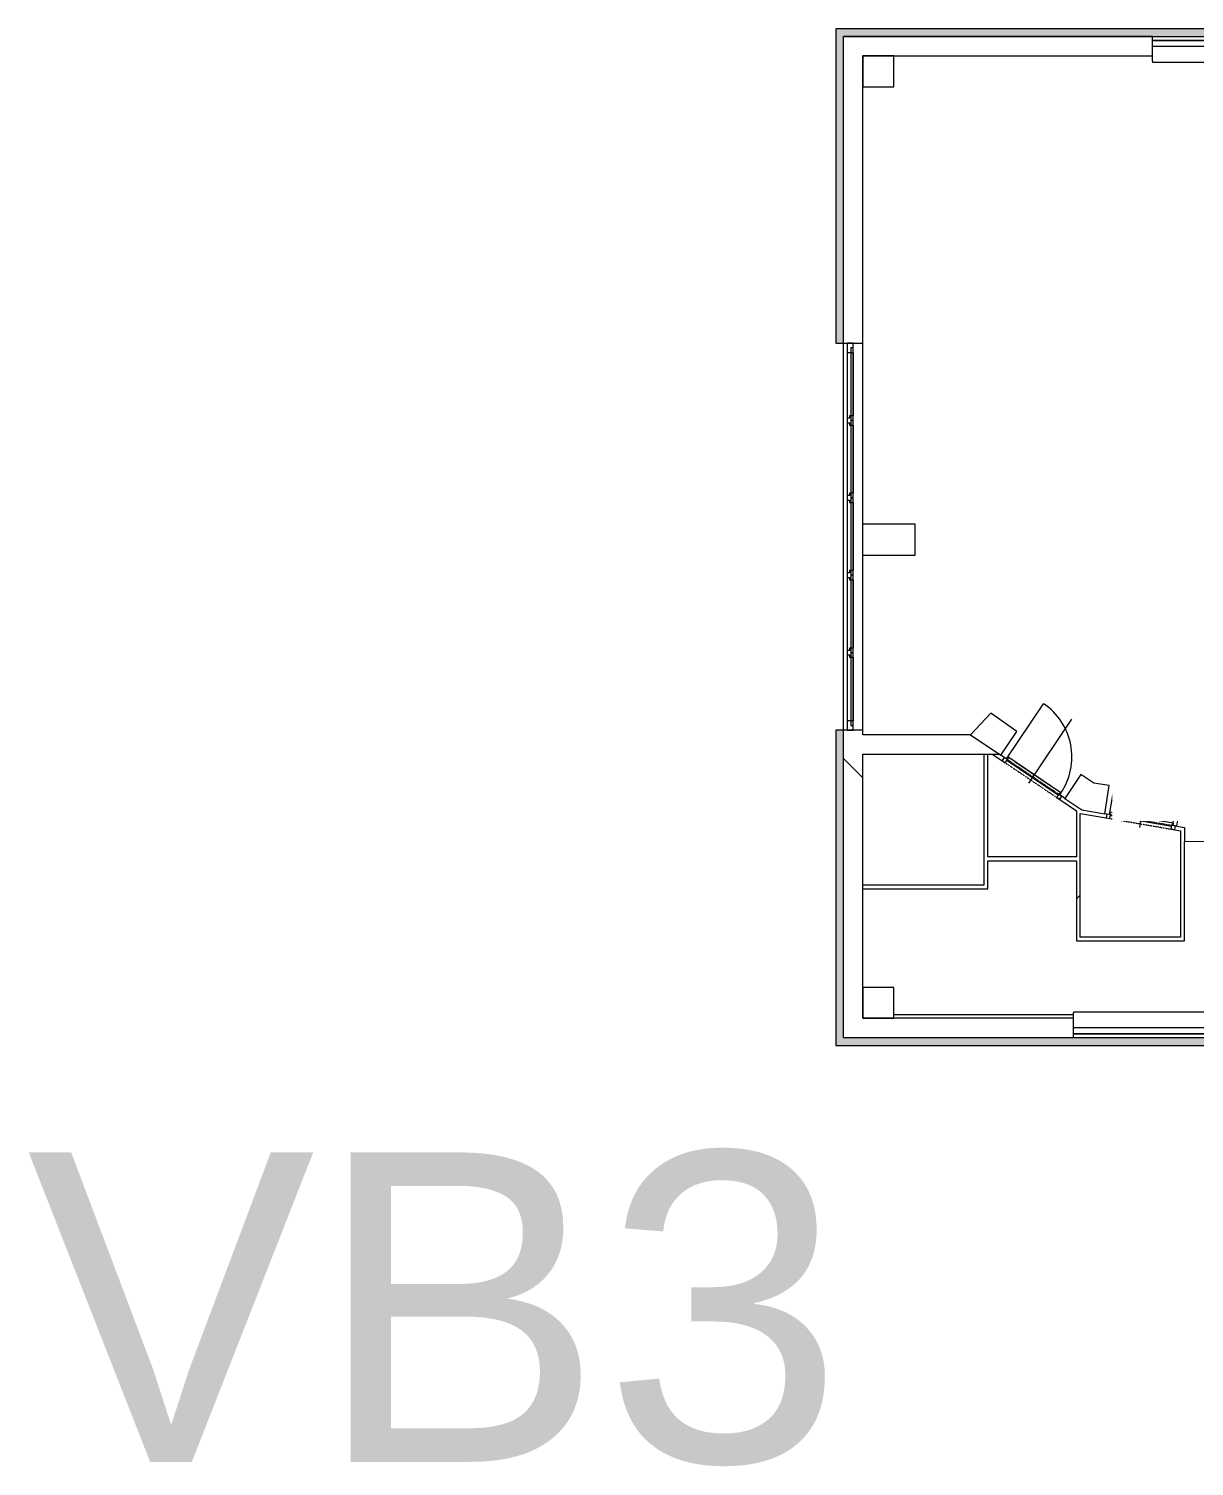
# Model space of a CAD drawing. Header units: millimetres. Extents: x -17526 to 472153, y -45352 to 20466.
# Drawn here: x 54918 to 69983, y -10713 to 7864 of the extents above; entities that cross this region are included whole.
import ezdxf

# ---------------------------------------------------------------- set-up
doc = ezdxf.new("R2010")
doc.units = ezdxf.units.MM
doc.linetypes.add('Čerchovaná se dvěma tečkami', pattern=[2.59, 1, -0.53, 0, -0.53, 0, -0.53])
for name, color, linetype, lineweight in [('A-DOOR', 31, 'Continuous', 9), ('A-DOOR-FRAM', 31, 'Continuous', 9), ('A-FLOR', 192, 'Continuous', 9), ('A-GENM', 13, 'Continuous', 9), ('A-GLAZ', 151, 'Continuous', 9), ('A-GLAZ-CURT', 52, 'Continuous', 9), ('A-GLAZ-CWMG', 51, 'Continuous', 9), ('A-WALL', 113, 'Continuous', 9), ('A-WALL-PATT', 111, 'Continuous', 9), ('G-ANNO-TEXT', 231, 'Continuous', 9), ('I-FURN', 30, 'Continuous', 9), ('S-COLS', 52, 'Continuous', 9)]:
    doc.layers.add(name, color=color, linetype=linetype, lineweight=lineweight)
doc.styles.add('Arial', font='arial.ttf', dxfattribs={"height": 5000})
doc.styles.add('Arial_1', font='arial.ttf', dxfattribs={"height": 4000})
pattern_1 = [(45, (0, 0), (-7184.2, 7184.2), []), (45, (2874, 0), (-7184.2, 7184.2), []), (45, (8621, 0), (-4310.5, 10057.9), [4064, -2032, 67.06, -1964.94])]
pattern_2 = [(45, (0, 0), (-7184.2, 7184.2), []), (45, (2874, -3e-12), (-7184.2, 7184.2), []), (45, (8621, -7e-12), (-4310.5, 10057.9), [4064, -2032, 67.06, -1964.94])]

# ---------------------------------------------------------------- blocks, each defined once
blk = doc.blocks.new('OKNO_2k_ - OKNO_2k_1900x1400-1963744-Mapka _ závislý 3')
at = {"layer": 'A-GLAZ'}
for p, q in [((-950, 126), (950, 126)), ((-950, 75), (-950, 126)), ((950, 75), (-950, 75)), ((-950, 75), (950, 75)), ((-950, -5), (-950, 75)), ((950, 126), (950, 75)), ((950, 75), (950, -5)), ((950, -5), (-950, -5))]:
    blk.add_line(p, q, dxfattribs=at)
blk = doc.blocks.new('ST_panel_sklo - ST_panel_sklo-1403385-Mapka _ závislý 3')
at = {"layer": 'A-GLAZ-CURT'}
for p, q in [((470, 28), (-470, 28)), ((-470, 28), (-470, 0)), ((-470, 0), (470, 0)), ((470, 0), (470, 28))]:
    blk.add_line(p, q, dxfattribs=at)
blk = doc.blocks.new('ST_panel_sklo - ST_panel_sklo-1403386-Mapka _ závislý 3')
at = {"layer": 'A-GLAZ-CURT'}
for p, q in [((500, 28), (-500, 28)), ((-500, 28), (-500, 0)), ((-500, 0), (500, 0)), ((500, 0), (500, 28))]:
    blk.add_line(p, q, dxfattribs=at)
blk = doc.blocks.new('parapet s nosem_vnitní - parapet s nosem_vnitní-1349022-Mapka _ závislý 3')
at = {"layer": 'A-GENM'}
for p, q in [((-950, -190), (-950, 0)), ((950, 0), (950, -190)), ((-950, -190), (-950, -200)), ((-950, -200), (950, -200)), ((-950, -200), (950, -200)), ((950, -200), (950, -190))]:
    blk.add_line(p, q, dxfattribs=at)
blk = doc.blocks.new('Rectangular Mullion - Rectangular Mullion-Loc wall 49 Bottom 120mm 02-1403430-Mapka _ závislý 3')
at = {"layer": 'A-GLAZ-CWMG'}
for p, q in [((65495, -199), (65495, -1079)), ((65575, -259), (65575, -1079))]:
    blk.add_line(p, q, dxfattribs=at)
blk = doc.blocks.new('Rectangular Mullion - Rectangular Mullion-Loc wall 49 Bottom 120mm 02-1403408-Mapka _ závislý 3')
at = {"layer": 'A-GLAZ-CWMG'}
for p, q in [((65495, 801), (65495, -199)), ((65575, 741), (65575, -139))]:
    blk.add_line(p, q, dxfattribs=at)
blk = doc.blocks.new('Rectangular Mullion - Rectangular Mullion-Loc wall 49 Bottom 120mm 02-1403416-Mapka _ závislý 3')
at = {"layer": 'A-GLAZ-CWMG'}
for p, q in [((65495, 3681), (65495, 2801)), ((65575, 3681), (65575, 2861))]:
    blk.add_line(p, q, dxfattribs=at)
blk = doc.blocks.new('Rectangular Mullion - Rectangular Mullion-Loc wall 49 Bottom 120mm 02-1403417-Mapka _ závislý 3')
at = {"layer": 'A-GLAZ-CWMG'}
for p, q in [((-120, -79), (-120, 1)), ((-120, 1), (0, 1)), ((0, 1), (0, -79)), ((0, -79), (-120, -79))]:
    blk.add_line(p, q, dxfattribs=at)
blk = doc.blocks.new('Rectangular Mullion - Rectangular Mullion-Loc wall 49 Bottom 120mm 02-1403388-Mapka _ závislý 3')
at = {"layer": 'A-GLAZ-CWMG'}
for p, q in [((0, 1), (-120, 1)), ((-120, 1), (-120, -79)), ((0, -79), (0, 1)), ((-120, -79), (0, -79))]:
    blk.add_line(p, q, dxfattribs=at)
blk = doc.blocks.new('Rectangular Mullion - Rectangular Mullion-Loc wall 49 Bottom 120mm-1403423-Mapka _ závislý 3')
at = {"layer": 'A-GLAZ-CWMG'}
for p, q in [((-60, -49), (-60, 1)), ((-60, 1), (60, 1)), ((60, 1), (60, -49)), ((-30, -49), (-60, -49)), ((-30, -79), (-30, -49)), ((30, -79), (-30, -79)), ((60, -49), (30, -49)), ((30, -49), (30, -79))]:
    blk.add_line(p, q, dxfattribs=at)
blk = doc.blocks.new('Rectangular Mullion - Rectangular Mullion-Loc wall 49 Bottom 120mm-V83-Mapka _ závislý 3')
at = {"layer": 'A-GLAZ-CWMG'}
for p, q in [((-60, -49), (-60, 1)), ((-60, 1), (60, 1)), ((60, 1), (60, -49)), ((-30, -49), (-60, -49)), ((-30, -79), (-30, -49)), ((30, -79), (-30, -79)), ((60, -49), (30, -49)), ((30, -49), (30, -79))]:
    blk.add_line(p, q, dxfattribs=at)
blk = doc.blocks.new('Rectangular Mullion - Rectangular Mullion-Loc wall 49 Bottom 120mm-V84-Mapka _ závislý 3')
at = {"layer": 'A-GLAZ-CWMG'}
for p, q in [((-60, -49), (-60, 1)), ((-60, 1), (60, 1)), ((60, 1), (60, -49)), ((-30, -49), (-60, -49)), ((-30, -79), (-30, -49)), ((30, -79), (-30, -79)), ((60, -49), (30, -49)), ((30, -49), (30, -79))]:
    blk.add_line(p, q, dxfattribs=at)
blk = doc.blocks.new('Rectangular Mullion - Rectangular Mullion-Loc wall 49 Bottom 120mm-V85-Mapka _ závislý 3')
at = {"layer": 'A-GLAZ-CWMG'}
for p, q in [((-60, -49), (-60, 1)), ((-60, 1), (60, 1)), ((60, 1), (60, -49)), ((-30, -49), (-60, -49)), ((-30, -79), (-30, -49)), ((30, -79), (-30, -79)), ((60, -49), (30, -49)), ((30, -49), (30, -79))]:
    blk.add_line(p, q, dxfattribs=at)
blk = doc.blocks.new('Kóje - Kóje-2061615-Mapka _ závislý 3')
at = {"layer": 'I-FURN'}
for p, q in [((73972, 4123), (73684, 3825)), ((74108, 3991), (73972, 4123)), ((74160, 4045), (74108, 3991)), ((75065, 2804), (74160, 4045)), ((73684, 3825), (73821, 3702)), ((73821, 3702), (74611, 2602)), ((75368, 1291), (75065, 2804)), ((74611, 2602), (74886, 1290)), ((74886, 1290), (74622, -49)), ((75112, -258), (75417, 1291)), ((75417, 1291), (75368, 1291)), ((74622, -49), (73878, -1154)), ((74236, -1556), (75112, -258)), ((67354, -981), (67091, -1259)), ((67689, -1216), (67354, -981)), ((67091, -1259), (67482, -1523)), ((67482, -1523), (67689, -1216)), ((73878, -1154), (72768, -1878)), ((73001, -2362), (74236, -1556)), ((68519, -1773), (68311, -2082)), ((68684, -1884), (68519, -1773)), ((68884, -1916), (68684, -1884)), ((68827, -2280), (68884, -1916)), ((72768, -1878), (72572, -1920)), ((72572, -1920), (72641, -2243)), ((68311, -2082), (68530, -2229)), ((68530, -2229), (68827, -2280)), ((69814, -2080), (69752, -2440)), ((70006, -2113), (69814, -2080)), ((71421, -2104), (70006, -2113)), ((71617, -2065), (71421, -2104)), ((71694, -2425), (71617, -2065)), ((72641, -2243), (72895, -2194)), ((72895, -2194), (73001, -2362)), ((69752, -2440), (69855, -2458)), ((69855, -2458), (69855, -2638)), ((71665, -2430), (71694, -2425)), ((71665, -2606), (71665, -2430)), ((69855, -2638), (71665, -2606))]:
    blk.add_line(p, q, dxfattribs=at)
blk = doc.blocks.new('DVERE_1k_oblozka - DD03_01_800x1970_koupelna-V107-Mapka _ závislý 3')
at = {"layer": 'A-DOOR'}
for p, q in [((-415, 22), (-415, 882)), ((0, -78), (0, 922)), ((-400, 22), (-450, 22)), ((-450, 22), (-450, -28)), ((415, 52), (-415, 52)), ((-415, 52), (-415, 37)), ((-415, 37), (-400, 37)), ((-400, 37), (-400, 12)), ((-400, -28), (-400, 22)), ((-400, 12), (400, 12)), ((305, 52), (-305, 52)), ((400, 12), (400, 37)), ((400, 37), (415, 37)), ((450, 22), (400, 22)), ((400, 22), (400, -28)), ((415, 37), (415, 52)), ((415, 52), (415, 22)), ((450, -28), (450, 22)), ((-450, -28), (-400, -28)), ((400, -28), (450, -28))]:
    blk.add_line(p, q, dxfattribs=at)
at = {"layer": 'A-DOOR', "linetype": 'Čerchovaná se dvěma tečkami'}
for p, q in [((-400, 22), (400, 22)), ((-400, -28), (400, -28))]:
    blk.add_line(p, q, dxfattribs=at)
at = {"layer": 'A-DOOR'}
blk.add_arc((-415, 52), 830, 360, 90, dxfattribs=at)
at = {"layer": 'A-DOOR-FRAM'}
for p, q in [((-400, 22), (-450, 22)), ((-400, -28), (-400, 22)), ((400, 22), (400, -28)), ((400, 22), (450, 22)), ((-450, -28), (-400, -28)), ((450, -28), (400, -28))]:
    blk.add_line(p, q, dxfattribs=at)
blk = doc.blocks.new('DVERE_1k_oblozka - DD03_01_800x1970_koupelna-2042788-Mapka _ závislý 3')
at = {"layer": 'A-DOOR'}
for p, q in [((-415, 22), (-415, 882)), ((0, -78), (0, 922)), ((-400, 22), (-450, 22)), ((-450, 22), (-450, -28)), ((415, 52), (-415, 52)), ((-415, 52), (-415, 37)), ((-415, 37), (-400, 37)), ((-400, -28), (-400, 22)), ((-400, 12), (400, 12)), ((305, 52), (-305, 52)), ((400, 37), (415, 37)), ((450, 22), (400, 22)), ((400, 22), (400, -28)), ((415, 37), (415, 52)), ((415, 52), (415, 22)), ((450, -28), (450, 22)), ((-450, -28), (-400, -28)), ((400, -28), (450, -28))]:
    blk.add_line(p, q, dxfattribs=at)
at = {"layer": 'A-DOOR', "linetype": 'Čerchovaná se dvěma tečkami'}
for p, q in [((-400, 22), (400, 22)), ((-400, -28), (400, -28))]:
    blk.add_line(p, q, dxfattribs=at)
at = {"layer": 'A-DOOR'}
blk.add_arc((-415, 52), 830, 360, 90, dxfattribs=at)
at = {"layer": 'A-DOOR-FRAM'}
for p, q in [((-400, 22), (-450, 22)), ((-400, -28), (-400, 22)), ((400, 22), (400, -28)), ((400, 22), (450, 22)), ((-450, -28), (-400, -28)), ((450, -28), (400, -28))]:
    blk.add_line(p, q, dxfattribs=at)

msp = doc.modelspace()

# ---------------------------------------------------------------- hatches: boundary and pattern name
at = {"layer": 'A-WALL-PATT'}
h = msp.add_hatch(color=256, dxfattribs=at)
h.paths.add_polyline_path([(65449, -5274), (65449, -1199), (65349, -1199), (65349, -5274)])
h.paths.add_polyline_path([(65449, 3801), (65449, 7864), (65349, 7864), (65349, 3801)])
for points in [[(84408, 7764), (84408, 7864), (65449, 7864), (65449, 7764), (84358, 7764)], [(71407, -5274), (71407, -5274), (71407, -5174), (65449, -5174), (65449, -5274), (71357, -5274)]]:
    msp.add_hatch(color=256, dxfattribs=at).paths.add_polyline_path(points)
h = msp.add_hatch(dxfattribs=at)
h.set_pattern_fill('FP_27', color=256, angle=-315, style=0, pattern_type=2)
h.set_pattern_definition([(225, (72005, 7764), (5747.4, -5747.4), []), (180, (62847, 5072), (-5747.4, -5747.4), [1016, -10478.7]), (225, (61831, 5072), (5747.4, -5747.4), [1016, -7112]), (270, (61113, 4353.7), (5747.4, -5747.4), [1016, -10478.7]), (315, (61113, 3338), (5747.4, 5747.4), [1016, -7112]), (180, (62847, 2619.3), (-5747.4, -5747.4), [1016, -10478.7]), (225, (63566, 3338), (5747.4, -5747.4), [1016, -7112]), (270, (63565.6, 4353.7), (5747.4, -5747.4), [1016, -10478.7]), (315, (62847, 5072), (5747.4, 5747.4), [1016, -7112]), (225, (60184, 1690.4), (5747.4, -5747.4), [2032, -6096])])
h.paths.add_polyline_path([(84058, 7514), (84308, 7514), (84308, 7764), (80322, 7764), (80322, 7514), (83658, 7514), (83658, 7539), (84058, 7539)])
h.paths.add_polyline_path([(75422, 7514), (75422, 7764), (74272, 7764), (74272, 7514)])
h.paths.add_polyline_path([(77322, 7514), (77698, 7514), (77698, 7574), (78098, 7574), (78098, 7514), (78422, 7514), (78422, 7764), (77322, 7764), (77322, 7518)])
h.paths.add_polyline_path([(69442, 7514), (69442, 7764), (65449, 7764), (65449, 7514), (68718, 7514)])
h.paths.add_polyline_path([(71699, 7514), (71699, 7574), (72099, 7574), (72099, 7514), (72372, 7514), (72372, 7764), (71342, 7764), (71342, 7514)])
h = msp.add_hatch(dxfattribs=at)
h.set_pattern_fill('FP_26', color=256, angle=45, style=0, pattern_type=2)
h.set_pattern_definition([(315, (65449, -1579), (5747.4, 5747.4), []), (270, (68141.4, -10736.7), (5747.4, -5747.4), [1016, -10478.7]), (315, (68141.4, -11753), (5747.4, 5747.4), [1016, -7112]), (2e-13, (68860, -12471), (5747.4, 5747.4), [1016, -10478.7]), (45, (69876, -12471), (-5747.4, 5747.4), [1016, -7112]), (270, (70594, -10736.7), (5747.4, -5747.4), [1016, -10478.7]), (315, (69876, -10018), (5747.4, 5747.4), [1016, -7112]), (2e-13, (68860, -10018), (5747.4, 5747.4), [1016, -10478.7]), (45, (68141.4, -10737), (-5747.4, 5747.4), [1016, -7112]), (315, (71523, -13400), (5747.4, 5747.4), [2032, -6096])])
h.paths.add_polyline_path([(65699, -4924), (65699, -1199), (65449, -1199), (65449, -4924)])
h.paths.add_polyline_path([(65699, 3801), (65699, 7514), (65449, 7514), (65449, 3801)])
h = msp.add_hatch(dxfattribs=at)
h.set_pattern_fill('FP_10', color=256, angle=45, style=0, pattern_type=2)
h.set_pattern_definition([(45, (0, 0), (-7184.2, 7184.2), []), (45, (2874, -3e-12), (-7184.2, 7184.2), []), (45, (8621, -8e-12), (-4310.5, 10057.9), [4064, -2032, 67.06, -1964.94])])
h.paths.add_polyline_path([(66374, 1061), (66374, 1461), (65699, 1461), (65699, 1061)])
h = msp.add_hatch(dxfattribs=at)
h.set_pattern_fill('FP_80', color=256, angle=-315, style=0, pattern_type=2)
h.set_pattern_definition([(225, (63521, -1259), (5747, -5747), []), (180, (54363.4, -3951), (-5747.4, -5747.4), [1016, -10478.7]), (225, (53347, -3951), (5747.4, -5747.4), [1016, -7112]), (270, (52629, -4669.3), (5747.4, -5747.4), [1016, -10478.7]), (315, (52629, -5685), (5747.4, 5747.4), [1016, -7112]), (180, (54363.4, -6404), (-5747.4, -5747.4), [1016, -10478.7]), (225, (55082, -5685), (5747.4, -5747.4), [1016, -7112]), (270, (55082, -4669.3), (5747.4, -5747.4), [1016, -10478.7]), (315, (54363, -3951), (5747.4, 5747.4), [1016, -7112]), (225, (51700, -7332.6), (5747.4, -5747.4), [2032, -6096])])
h.paths.add_polyline_path([(67264, -1509), (67461, -1509), (67091, -1259), (65699, -1259), (65699, -1509), (67091, -1509)])
h = msp.add_hatch(dxfattribs=at)
h.set_pattern_fill('FP_9', color=256, angle=45, style=0, pattern_type=2)
h.set_pattern_definition(pattern_2)
h.paths.add_polyline_path([(67314, -3203), (67314, -1509), (67264, -1523), (67264, -3203)])
h = msp.add_hatch(dxfattribs=at)
h.set_pattern_fill('FP_87', color=256, angle=45, style=0, pattern_type=2)
h.set_pattern_definition([(11.007, (0, 0), (-1939.8, 9973.1), []), (11.007, (2383, -1607), (-1939.8, 9973.1), []), (11.007, (7148, -4820), (2049.4, 10749), [4064, -2032, 67.06, -1964.94])])
h.paths.add_polyline_path([(68631, -2297), (68272, -2055), (68244, -2097), (68532, -2280)])
h.paths.add_polyline_path([(67498, -1594), (67526, -1552), (67461, -1509), (67393, -1523), (67482, -1583)])
h = msp.add_hatch(dxfattribs=at)
h.set_pattern_fill('FP_88', color=256, angle=45, style=0, pattern_type=2)
h.set_pattern_definition([(35.212, (0, 0), (-5858.3, 8301), []), (35.212, (2832, -489), (-5858.3, 8301), []), (35.212, (8496, -1466), (-2537.9, 10644.3), [4064, -2032, 67.06, -1964.94])])
h.paths.add_polyline_path([(69805, -2500), (69805, -2449), (69737, -2449), (69752, -2491)])
h.paths.add_polyline_path([(68843, -2334), (68843, -2283), (68530, -2229), (68631, -2297), (68718, -2312)])
h = msp.add_hatch(dxfattribs=at)
h.set_pattern_fill('FP_9', color=256, angle=45, style=0, pattern_type=2)
h.set_pattern_definition([(45, (0, 0), (-7184.2, 7184.2), []), (45, (2874, -2e-12), (-7184.2, 7184.2), []), (45, (8621, -6e-12), (-4310.5, 10057.9), [4064, -2032, 67.06, -1964.94])])
h.paths.add_polyline_path([(68460, -3874), (68510, -3874), (68510, -2276), (68460, -2243), (68460, -3359)])
h = msp.add_hatch(dxfattribs=at)
h.set_pattern_fill('FP_9', color=256, angle=45, style=0, pattern_type=2)
h.set_pattern_definition(pattern_2)
h.paths.add_polyline_path([(69805, -3874), (69855, -3874), (69855, -2458), (69805, -2458), (69805, -3359)])
h = msp.add_hatch(dxfattribs=at)
h.set_pattern_fill('FP_85', color=256, angle=45, style=0, pattern_type=2)
h.set_pattern_definition(pattern_2)
h.paths.add_polyline_path([(67314, -2838), (67314, -2888), (68460, -2888), (68460, -2838)])
h = msp.add_hatch(dxfattribs=at)
h.set_pattern_fill('FP_85', color=256, angle=45, style=0, pattern_type=2)
h.set_pattern_definition(pattern_2)
h.paths.add_polyline_path([(65699, -3253), (67314, -3253), (67314, -3203), (65699, -3203)])
h = msp.add_hatch(dxfattribs=at)
h.set_pattern_fill('FP_10', color=256, angle=45, style=0, pattern_type=2)
h.set_pattern_definition(pattern_2)
h.paths.add_polyline_path([(69855, -3924), (69855, -3874), (68460, -3874), (68460, -3924), (69805, -3924)])
h = msp.add_hatch(dxfattribs=at)
h.set_pattern_fill('FP_25', color=256, angle=45, style=0, pattern_type=2)
h.set_pattern_definition([(45, (71420.5, -5174), (-5747, 5747), []), (360, (80578.4, -2482), (5747.4, 5747.4), [1016, -10478.7]), (45, (81594.4, -2482), (-5747.4, 5747.4), [1016, -7112]), (90, (82313, -1764), (-5747.4, 5747.4), [1016, -10478.7]), (135, (82313, -748), (-5747.4, -5747.4), [1016, -7112]), (360, (80578.4, -29.4), (5747.4, 5747.4), [1016, -10478.7]), (45, (79860, -748), (-5747.4, 5747.4), [1016, -7112]), (90, (79860, -1764), (-5747.4, 5747.4), [1016, -10478.7]), (135, (80578.4, -2482), (-5747.4, -5747.4), [1016, -7112]), (45, (83242, 899.4), (-5747.4, 5747.4), [2032, -6096])])
h.paths.add_polyline_path([(71422, -5174), (71407, -4924), (70322, -4924), (70322, -5174), (71407, -5174)])
h.paths.add_polyline_path([(68422, -5174), (68422, -4924), (65449, -4924), (65449, -5174), (66099, -5174)])
at = {"layer": 'S-COLS'}
h = msp.add_hatch(dxfattribs=at)
h.set_pattern_fill('FP_61', color=256, style=0, pattern_type=2)
h.set_pattern_definition(pattern_1)
h.paths.add_polyline_path([(65699, 7514), (65699, 7114), (66099, 7114), (66099, 7514)])
h = msp.add_hatch(dxfattribs=at)
h.set_pattern_fill('FP_61', color=256, style=0, pattern_type=2)
h.set_pattern_definition(pattern_1)
h.paths.add_polyline_path([(65699, -4524), (65699, -4924), (66099, -4924), (66099, -4524)])

# ---------------------------------------------------------------- linework, layer by layer
at = {"layer": 'A-FLOR'}
msp.add_line((66099, -4877), (68422, -4877), dxfattribs=at)
at = {"layer": 'A-WALL'}
for p, q in [((65349, 7864), (65349, 3801)), ((84408, 7864), (65349, 7864)), ((65449, -5174), (65449, 7764)), ((65449, 7764), (69442, 7764)), ((69442, 7764), (65449, 7764)), ((65699, -1259), (65699, 7514)), ((65699, 7514), (69442, 7514)), ((65349, 3801), (65699, 3801)), ((66374, 1461), (65699, 1461)), ((66374, 1061), (66374, 1461)), ((65699, 1061), (66374, 1061)), ((65349, -1199), (65349, -5274)), ((65699, -1199), (65349, -1199)), ((67091, -1259), (65699, -1259)), ((65699, -4924), (65699, -1509)), ((65699, -1509), (67461, -1509)), ((67264, -1509), (67264, -3203)), ((67314, -2838), (67314, -1509)), ((67372, -1509), (67498, -1594)), ((67526, -1552), (67482, -1523)), ((68244, -2097), (68460, -2243)), ((68311, -2082), (68272, -2055)), ((68460, -2243), (68460, -2838)), ((68510, -3874), (68510, -2276)), ((68510, -2276), (68843, -2334)), ((68852, -2285), (68827, -2280)), ((69730, -2487), (69805, -2500)), ((69805, -2500), (69805, -3874)), ((69855, -3924), (69855, -2638)), ((68460, -2838), (67314, -2838)), ((67314, -3253), (67314, -2888)), ((67314, -2888), (68460, -2888)), ((68460, -2888), (68460, -3924)), ((67264, -3203), (65699, -3203)), ((65699, -3253), (67314, -3253)), ((69805, -3874), (68510, -3874)), ((68460, -3924), (69855, -3924)), ((68422, -4924), (65699, -4924)), ((65449, -5174), (68422, -5174)), ((65349, -5274), (71307, -5274))]:
    msp.add_line(p, q, dxfattribs=at)
at = {"layer": 'S-COLS'}
for p, q in [((66099, 7514), (65699, 7514)), ((65699, 7514), (65699, 7114)), ((66099, 7114), (66099, 7514)), ((65699, 7114), (66099, 7114)), ((66099, -4524), (65699, -4524)), ((65699, -4524), (65699, -4924)), ((66099, -4924), (66099, -4524)), ((65699, -4924), (66099, -4924))]:
    msp.add_line(p, q, dxfattribs=at)

# ---------------------------------------------------------------- block references
at = {"layer": 'A-DOOR'}
for name, p, rotation in [('DVERE_1k_oblozka - DD03_01_800x1970_koupelna-V107-Mapka _ závislý 3', (67887, -1822), 326.0066834518678), ('DVERE_1k_oblozka - DD03_01_800x1970_koupelna-2042788-Mapka _ závislý 3', (69292, -2383), 350.2122083875207)]:
    msp.add_blockref(name, p, dxfattribs=dict(at, rotation=rotation))
at = {"layer": 'A-GENM'}
msp.add_blockref('parapet s nosem_vnitní - parapet s nosem_vnitní-1349022-Mapka _ závislý 3', (70392, 7634), dxfattribs=at)
at = {"layer": 'A-GENM', "rotation": 180}
msp.add_blockref('parapet s nosem_vnitní - parapet s nosem_vnitní-1349022-Mapka _ závislý 3', (69372, -5044), dxfattribs=at)
at = {"layer": 'A-GLAZ'}
msp.add_blockref('OKNO_2k_ - OKNO_2k_1900x1400-1963744-Mapka _ závislý 3', (70392, 7639), dxfattribs=at)
at = {"layer": 'A-GLAZ', "rotation": 180}
msp.add_blockref('OKNO_2k_ - OKNO_2k_1900x1400-1963744-Mapka _ závislý 3', (69372, -5049), dxfattribs=at)
at = {"layer": 'A-GLAZ-CURT', "rotation": 89.99999999999991}
for name, p in [('ST_panel_sklo - ST_panel_sklo-1403385-Mapka _ závislý 3', (65574, 3271)), ('ST_panel_sklo - ST_panel_sklo-1403386-Mapka _ závislý 3', (65574, 2301)), ('ST_panel_sklo - ST_panel_sklo-1403386-Mapka _ závislý 3', (65574, 1301)), ('ST_panel_sklo - ST_panel_sklo-1403386-Mapka _ závislý 3', (65574, 301)), ('ST_panel_sklo - ST_panel_sklo-1403385-Mapka _ závislý 3', (65574, -669))]:
    msp.add_blockref(name, p, dxfattribs=at)
at = {"layer": 'A-GLAZ-CWMG', "extrusion": (0, 0, -1), "rotation": 90.0000000000001}
for name, p in [('Rectangular Mullion - Rectangular Mullion-Loc wall 49 Bottom 120mm 02-1403417-Mapka _ závislý 3', (-65574, 3801)), ('Rectangular Mullion - Rectangular Mullion-Loc wall 49 Bottom 120mm-V85-Mapka _ závislý 3', (-65574, 2801)), ('Rectangular Mullion - Rectangular Mullion-Loc wall 49 Bottom 120mm-V84-Mapka _ závislý 3', (-65574, 1801)), ('Rectangular Mullion - Rectangular Mullion-Loc wall 49 Bottom 120mm-V83-Mapka _ závislý 3', (-65574, 801)), ('Rectangular Mullion - Rectangular Mullion-Loc wall 49 Bottom 120mm-1403423-Mapka _ závislý 3', (-65574, -199))]:
    msp.add_blockref(name, p, dxfattribs=at)
at = {"layer": 'A-GLAZ-CWMG'}
for name, p in [('Rectangular Mullion - Rectangular Mullion-Loc wall 49 Bottom 120mm 02-1403416-Mapka _ závislý 3', (0, 0)), ('Rectangular Mullion - Rectangular Mullion-Loc wall 49 Bottom 120mm 02-1403408-Mapka _ závislý 3', (0, 2000)), ('Rectangular Mullion - Rectangular Mullion-Loc wall 49 Bottom 120mm 02-1403408-Mapka _ závislý 3', (0, 1000)), ('Rectangular Mullion - Rectangular Mullion-Loc wall 49 Bottom 120mm 02-1403408-Mapka _ závislý 3', (0, 0)), ('Rectangular Mullion - Rectangular Mullion-Loc wall 49 Bottom 120mm 02-1403430-Mapka _ závislý 3', (0, 0))]:
    msp.add_blockref(name, p, dxfattribs=at)
at = {"layer": 'A-GLAZ-CWMG', "rotation": 269.9999999999999}
msp.add_blockref('Rectangular Mullion - Rectangular Mullion-Loc wall 49 Bottom 120mm 02-1403388-Mapka _ závislý 3', (65574, -1199), dxfattribs=at)
at = {"layer": 'I-FURN'}
msp.add_blockref('Kóje - Kóje-2061615-Mapka _ závislý 3', (0, 0), dxfattribs=at)

# ---------------------------------------------------------------- texts
at = {"layer": 'G-ANNO-TEXT', "color": 7, "insert": (54893, -6656), "char_height": 4000, "width": 13147.67, "attachment_point": 1, "style": 'Arial_1'}
msp.add_mtext('VB3', dxfattribs=at)

# ---------------------------------------------------------------- next in the draw order: texts
at = {"layer": 'G-ANNO-TEXT', "color": 7, "insert": (70176, 3876), "char_height": 5000, "width": 11704.64, "attachment_point": 1, "style": 'Arial', "bg_fill": 3, "box_fill_scale": 1.25, "bg_fill_color": 256, "bg_fill_true_color": 13158600, "bg_fill_transparency": 0}
msp.add_mtext('"B"', dxfattribs=at)

doc.saveas('drawing.dxf')
